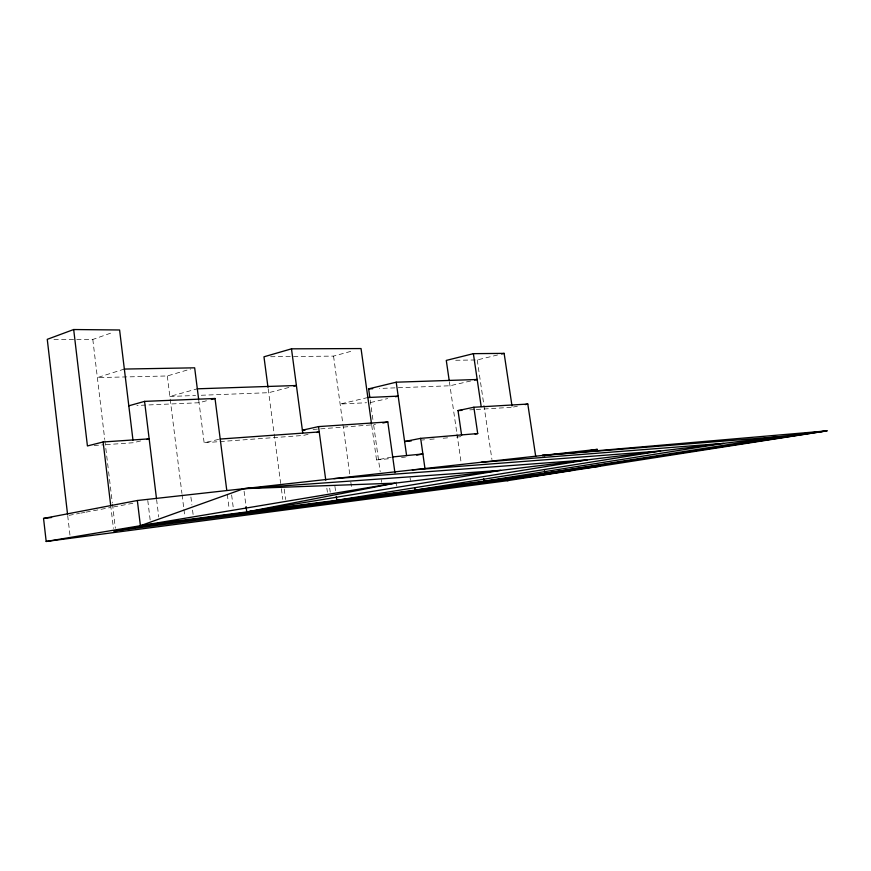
<?xml version="1.0" encoding="UTF-8"?>
<svg xmlns="http://www.w3.org/2000/svg" width="871" height="871" viewBox="0 0 871 871"><rect width="100%" height="100%" fill="white"/><g stroke="black" fill="none" stroke-linecap="round" stroke-linejoin="round"><path stroke-width="0.65" stroke-dasharray="4.36 3.27" d="M76.735 339.418L92.816 339.461L113.219 332.243M124.346 369.064L97.367 377.589L167.297 375.967L190.749 368.988M167.297 375.967L169.845 396.468L197.314 388.814M270.652 356.74L333.549 356.108L353.19 350.719M206.438 400.78L199.078 402.74L136.91 405.451M288.845 387.475L268.693 392.69L200.994 395.271M140.612 440.944L133.296 442.74L104.966 444.722M455.696 360.267L477.221 359.941L497.722 354.943M367.856 397.514L340.125 404.057L366.571 402.74M370.534 402.533L387.649 398.57M470.71 380.986L449.969 385.766L379.473 388.455M198.751 400.203L204.141 442.751L220.211 439.049M308.062 434.379L303.097 435.456L204.141 442.751M313.059 429.447L375.445 424.58M513.509 407.007L517.407 406.202M69.016 515.36L79.49 513.378M80.807 513.128L84.737 512.388M86.044 512.137L110.933 507.434L113.437 528.436M113.568 506.933L134.613 502.948M371.732 425.364L376.544 459.953L391.471 457.155M376.544 459.953L391.014 458.516M401.531 457.471L405.472 457.079M421.902 440.029L424.569 439.801M429.882 439.343L436.545 438.777M443.197 438.211L449.85 437.645M456.502 437.068L461.826 436.611M94.177 445.484L103.616 444.82M469.796 409.871L475.022 409.544M476.328 409.468L512.202 407.269M169.845 396.468L195.572 395.478M53.958 339.342L75.396 339.418M477.221 359.941L491.93 459.463M449.382 381.759L456.785 432.691M456.981 434.03L461.075 462.185M410.078 477.787L410.448 480.433M396.24 482.022L396.795 485.985M370.186 400.05L372.94 419.833M373.681 425.146L380.17 471.712M381.28 479.692L381.65 482.349M333.549 356.108L342.717 422.903M342.891 424.242L349.728 474.053M350.828 482.131L351.753 488.86M334.91 486.29L335.607 491.386M329.695 488.174L330.229 492.159M326.854 488.206L327.398 492.224M284.207 489.121L285.579 499.497M268.17 388.706L273.984 432.713M274.158 434.052L280.669 483.416M281.377 488.751L282.781 499.421M244.087 491.255L246.09 506.78M231.632 494.957L233.439 508.991M227.298 494.412L229.182 509.154M190.901 496.971L191.892 504.864M192.556 510.123L193.21 515.382M170.183 399.158L181.93 493.454M182.093 494.804L183.781 508.272M183.944 509.622L184.783 516.351M156.595 499.464L158.751 516.971M147.776 500.466L150.291 521.054M92.816 339.461L104.749 439.474M104.912 440.813L108.45 470.405M108.603 471.755L112.305 502.698M112.457 504.037L115.353 528.251M67.698 515.61L70.333 538.289"/><path stroke-width="1.31" d="M132.969 440.105L119.599 329.978L73.687 329.532L47.263 339.331L67.546 514.26M589.351 450.677L597.408 449.338L137.346 500.509L140.405 525.714L243.749 488.675L500.727 470.351L246.765 511.952L246.09 506.78M371.547 424.046L361.04 348.563L291.48 348.836L263.967 356.805L267.996 387.377M128.81 405.81L144.564 401.379L215.028 398.493L226.776 490.384M211.348 399.473L215.028 398.493M293.875 386.169L296.401 385.515L197.314 388.814M146.72 439.452L149.17 438.853L103.126 441.978L87.427 445.952L73.687 329.532M512.006 405.951L504.135 353.376L473.378 353.659L446.279 360.409L449.186 380.431M501.565 354.007L504.135 353.376M369.837 397.568L368.629 388.869L396.207 382.195L477.188 379.495L474.597 380.094M395.554 396.74L398.178 396.131L367.856 397.514M394.933 472.779L387.802 421.934L318.514 426.605L302.389 430.187L305.057 430.002M316.75 432.484L319.243 431.94L220.211 439.049M382.859 422.99L387.802 421.934M461.63 435.315L458.026 410.589L473.846 407.247L527.804 404.057L535.687 456.284M525.202 404.59L527.804 404.057M473.846 407.247L477.711 433.562L420.66 438.353L404.601 441.51L411.254 440.944M246.765 511.952L395.118 483.144L827.45 430.797M475.065 434.074L477.711 433.562M508.316 480.552L46.185 541.468L43.55 518.419L137.346 500.509M416.697 455.108L422.892 453.965L392.712 456.927M46.185 541.468L395.118 483.144L243.749 488.675M544.527 470.808L544.919 473.356L778.053 436.774L542.208 455.468L544.843 455.958M507.194 480.705L826.503 430.916L542.208 455.468M544.919 473.356L826.503 430.916M140.405 525.714L600.032 466.225L596.091 465.495M43.55 518.419L51.596 517.483M481.217 462.261L723.518 443.383L484.004 481.249L483.634 478.712M412.321 469.926L660.632 450.993L415.184 490.155L414.825 487.629M333.876 478.647L587.304 459.877L336.816 500.292L336.293 496.481M458.026 410.589L461.957 410.35M368.629 388.869L372.69 388.716M124.346 369.064L194.658 367.823L198.599 398.94M473.378 353.659L481.184 406.572M420.66 438.353L424.983 468.631M396.207 382.195L406.605 455.664M318.514 426.605L325.765 480.171M291.48 348.836L302.738 432.822M144.564 401.379L156.432 498.114M103.126 441.978L110.78 506.095M150.759 524.908L113.753 531.06L538.594 475.512L574.664 469.883L150.759 524.908"/></g></svg>
